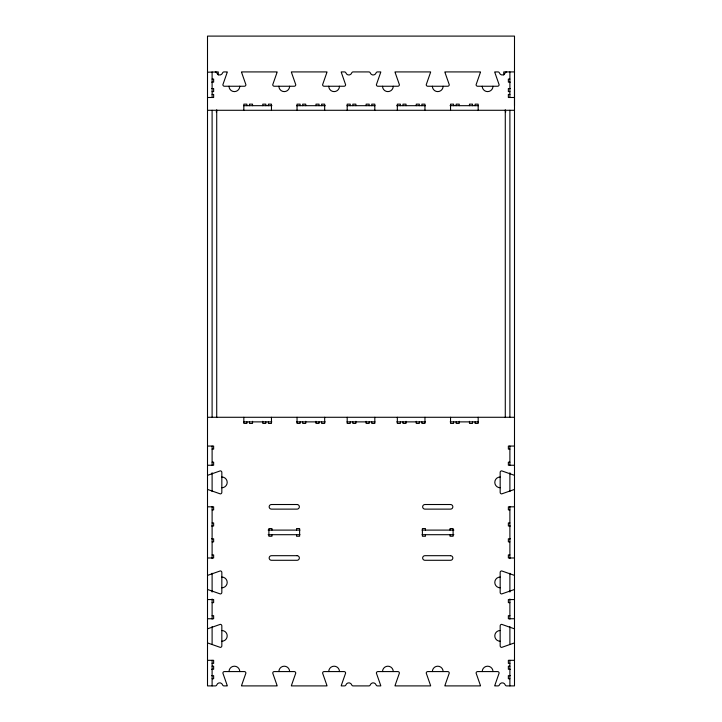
<?xml version="1.0" encoding="UTF-8"?>
<svg xmlns="http://www.w3.org/2000/svg" width="722" height="722" viewBox="0 0 722 722"><rect width="100%" height="100%" fill="white"/><g stroke="black" fill="none" stroke-linecap="round" stroke-linejoin="round"><path stroke-width="1.08" d="M207.503 72.2L218.252 71.92L218.252 74.989M514.497 105.683L514.497 89.311M212.106 79.077L213.64 79.077L213.64 82.146L211.726 82.146M509.894 79.077L508.36 79.077L508.36 82.146L510.273 82.146M211.726 88.544L213.64 88.544L213.64 91.613L212.106 91.613M510.273 88.544L508.36 88.544L508.36 91.613L509.894 91.613M212.106 94.429L213.64 94.429L213.64 97.497L207.503 97.497M509.894 94.429L508.36 94.429L508.36 97.497L514.497 97.497M243.639 105.683L271.95 105.683M296.471 105.683L325.252 105.683M346.993 105.683L375.007 105.683M396.748 105.683L425.529 105.683M450.05 105.683L478.361 105.683M207.503 110.285L514.497 110.285M216.14 111.829L216.717 111.829M505.283 111.829L505.86 111.829M207.503 417.28L514.497 417.28M243.639 421.883L271.842 421.883M296.471 421.883L325.252 421.883M346.993 421.883L375.007 421.883M396.748 421.883L425.529 421.883M450.158 421.883L478.361 421.883M207.503 446.061L213.64 446.061L213.64 449.129L212.106 449.129M514.497 446.061L508.36 446.061L508.36 449.129L509.894 449.129M212.106 462.179L213.64 462.179L213.64 465.248L207.503 465.248M509.894 462.179L508.36 462.179L508.36 465.248L514.497 465.248M207.503 506.817L213.64 506.817L213.64 509.894L212.106 509.894M514.497 506.817L508.36 506.817L508.36 509.894L509.894 509.894M212.106 522.936L213.64 522.936L213.64 526.004L211.6 526.004M509.894 522.936L508.36 522.936L508.36 526.004L510.4 526.004M268.133 530.101L299.982 530.101M422.018 530.101L453.867 530.101M268.133 534.704L299.982 534.704M422.018 534.704L453.867 534.704M211.6 538.802L213.64 538.802L213.64 541.87L212.106 541.87M510.4 538.802L508.36 538.802L508.36 541.87L509.894 541.87M212.106 554.92L213.64 554.92L213.64 557.989L207.503 557.989M509.894 554.92L508.36 554.92L508.36 557.989L514.497 557.989M207.503 599.558L213.64 599.558L213.64 602.626L212.106 602.626M514.497 599.558L508.36 599.558L508.36 602.626L509.894 602.626M212.106 615.676L213.64 615.676L213.64 618.745L207.503 618.745M509.894 615.676L508.36 615.676L508.36 618.745L514.497 618.745M207.503 660.314L213.64 660.314L213.64 663.392L212.106 663.392M514.497 660.314L508.36 660.314L508.36 663.392L509.894 663.392M212.106 666.198L213.64 666.198L213.64 669.267L211.726 669.267M509.894 666.198L508.36 666.198L508.36 669.267L510.273 669.267M211.726 675.666L213.64 675.666L213.64 678.734L212.106 678.734M510.273 675.666L508.36 675.666L508.36 678.734L509.894 678.734M514.497 72.2L514.497 36.1L207.503 36.1L207.503 685.9L215.346 685.9A1.534 1.534 0 0 0 216.79 684.88A3.068 3.068 0 0 1 222.584 684.88A1.534 1.534 0 0 0 224.028 685.9L227.268 685.9A1.534 1.534 0 0 0 227.204 685.458L222.881 673.112A1.534 1.534 0 0 1 224.416 671.577L244.37 671.577A1.534 1.534 0 0 1 245.904 673.112L241.581 685.458A1.534 1.534 0 0 0 241.518 685.9L277.131 685.9A1.534 1.534 0 0 0 277.067 685.458L272.736 673.112A1.534 1.534 0 0 1 274.279 671.577L294.233 671.577A1.534 1.534 0 0 1 295.767 673.112L291.444 685.458A1.534 1.534 0 0 0 291.381 685.9L326.985 685.9A1.534 1.534 0 0 0 326.922 685.458L322.599 673.112A1.534 1.534 0 0 1 324.133 671.577L344.087 671.577A1.534 1.534 0 0 1 345.621 673.112L341.298 685.458A1.534 1.534 0 0 0 341.235 685.9L344.475 685.9A1.534 1.534 0 0 0 345.919 684.88A3.068 3.068 0 0 1 351.713 684.88A1.534 1.534 0 0 0 353.157 685.9L368.843 685.9A1.534 1.534 0 0 0 370.287 684.88A3.068 3.068 0 0 1 376.081 684.88A1.534 1.534 0 0 0 377.525 685.9L380.765 685.9A1.534 1.534 0 0 0 380.702 685.458L376.379 673.112A1.534 1.534 0 0 1 377.913 671.577L397.867 671.577A1.534 1.534 0 0 1 399.401 673.112L395.078 685.458A1.534 1.534 0 0 0 395.015 685.9L430.619 685.9A1.534 1.534 0 0 0 430.556 685.458L426.233 673.112A1.534 1.534 0 0 1 427.767 671.577L447.721 671.577A1.534 1.534 0 0 1 449.264 673.112L444.933 685.458A1.534 1.534 0 0 0 444.869 685.9L480.482 685.9A1.534 1.534 0 0 0 480.419 685.458L476.096 673.112A1.534 1.534 0 0 1 477.63 671.577L497.584 671.577A1.534 1.534 0 0 1 499.119 673.112L494.796 685.458A1.534 1.534 0 0 0 494.732 685.9L497.972 685.9A1.534 1.534 0 0 0 499.416 684.88A3.068 3.068 0 0 1 505.21 684.88A1.534 1.534 0 0 0 506.654 685.9L514.497 685.9L514.497 71.92L503.748 71.92L503.748 74.989M509.894 71.92L509.894 97.497M509.894 110.285L509.894 417.28M509.894 446.061L509.894 465.248M509.894 472.748L509.894 491.574M509.894 506.438L509.894 558.566M509.894 573.232L509.894 592.058M509.894 598.98L509.894 619.133M509.894 626.633L509.894 644.313M509.894 660.314L509.894 685.9M505.283 109.78L505.283 417.569M478.172 110.285L478.172 104.148L475.103 104.148L475.103 105.683M478.172 417.28L478.172 423.426L475.103 423.426L475.103 421.883M472.54 105.683L472.54 104.148L469.471 104.148L469.471 105.683M472.54 421.883L472.54 423.426L469.471 423.426L469.471 421.314M459.237 105.683L459.237 104.148L456.169 104.148L456.169 105.683M459.237 421.314L459.237 423.426L456.169 423.426L456.169 421.883M453.606 105.683L453.606 104.148L450.537 104.148L450.537 110.285M453.606 421.883L453.606 423.426L450.537 423.426L450.537 417.28M450.032 530.101L450.032 528.567L453.1 528.567L453.1 536.238L450.032 536.238L450.032 534.704M425.466 530.101L425.466 528.567L422.397 528.567L422.397 536.238L425.466 536.238L425.466 534.704M424.96 110.285L424.96 104.148L421.883 104.148L421.883 105.683M424.96 417.28L424.96 423.426L421.883 423.426L421.883 421.883M419.329 105.683L419.329 104.148L416.26 104.148L416.26 105.683M419.329 421.883L419.329 423.426L416.26 423.426L416.26 421.314M406.026 105.683L406.026 104.148L402.957 104.148L402.957 105.683M406.026 421.314L406.026 423.426L402.957 423.426L402.957 421.883M400.394 105.683L400.394 104.148L397.326 104.148L397.326 110.285M400.394 421.883L400.394 423.426L397.326 423.426L397.326 417.28M374.817 110.285L374.817 104.148L371.749 104.148L371.749 105.683M374.817 417.28L374.817 423.426L371.749 423.426L371.749 421.883M369.186 105.683L369.186 104.148L366.117 104.148L366.117 105.683M369.186 421.883L369.186 423.426L366.117 423.426L366.117 421.314M355.883 105.683L355.883 104.148L352.814 104.148L352.814 105.683M355.883 421.314L355.883 423.426L352.814 423.426L352.814 421.883M350.251 105.683L350.251 104.148L347.183 104.148L347.183 110.285M350.251 421.883L350.251 423.426L347.183 423.426L347.183 417.28M324.674 110.285L324.674 104.148L321.606 104.148L321.606 105.683M324.674 417.28L324.674 423.426L321.606 423.426L321.606 421.883M319.043 105.683L319.043 104.148L315.974 104.148L315.974 105.683M319.043 421.883L319.043 423.426L315.974 423.426L315.974 421.314M305.74 105.683L305.74 104.148L302.671 104.148L302.671 105.683M305.74 421.314L305.74 423.426L302.671 423.426L302.671 421.883M300.117 105.683L300.117 104.148L297.04 104.148L297.04 110.285M300.117 421.883L300.117 423.426L297.04 423.426L297.04 417.28M296.534 530.101L296.534 528.567L299.603 528.567L299.603 536.238L296.534 536.238L296.534 534.704M271.968 530.101L271.968 528.567L268.9 528.567L268.9 536.238L271.968 536.238L271.968 534.704M271.463 110.285L271.463 104.148L268.394 104.148L268.394 105.683M271.463 417.28L271.463 423.426L268.394 423.426L268.394 421.883M265.831 105.683L265.831 104.148L262.763 104.148L262.763 105.683M265.831 421.883L265.831 423.426L262.763 423.426L262.763 421.314M252.529 105.683L252.529 104.148L249.46 104.148L249.46 105.683M252.529 421.314L252.529 423.426L249.46 423.426L249.46 421.883M246.897 105.683L246.897 104.148L243.828 104.148L243.828 110.285M246.897 421.883L246.897 423.426L243.828 423.426L243.828 417.28M216.717 109.78L216.717 417.569M212.106 71.92L212.106 97.497M212.106 110.285L212.106 417.28M212.106 446.061L212.106 465.248M212.106 472.748L212.106 491.574M212.106 506.438L212.106 558.566M212.106 573.232L212.106 592.058M212.106 598.98L212.106 619.133M212.106 626.633L212.106 644.313M212.106 660.314L212.106 685.9M382.516 671.577A5.37 5.37 0 0 1 387.885 666.198A5.37 5.37 0 0 1 393.255 671.577M328.745 671.577A5.37 5.37 0 0 1 334.115 666.198A5.37 5.37 0 0 1 339.484 671.577M278.882 671.577A5.37 5.37 0 0 1 284.251 666.198A5.37 5.37 0 0 1 289.621 671.577M229.018 671.577A5.37 5.37 0 0 1 234.388 666.198A5.37 5.37 0 0 1 239.767 671.577M482.233 671.577A5.37 5.37 0 0 1 487.612 666.198A5.37 5.37 0 0 1 492.982 671.577M432.379 671.577A5.37 5.37 0 0 1 437.749 666.198A5.37 5.37 0 0 1 443.118 671.577M207.503 475.257A1.534 1.534 0 0 0 207.945 475.193L220.291 470.861A1.534 1.534 0 0 1 221.834 472.405L221.834 492.359A1.534 1.534 0 0 1 220.291 493.893L207.945 489.57A1.534 1.534 0 0 0 207.503 489.507M514.497 475.257A1.534 1.534 0 0 1 514.055 475.193L501.709 470.861A1.534 1.534 0 0 0 500.166 472.405L500.166 492.359A1.534 1.534 0 0 0 501.709 493.893L514.055 489.57A1.534 1.534 0 0 1 514.497 489.507M500.166 487.747A5.37 5.37 0 0 1 494.796 482.377A5.37 5.37 0 0 1 500.166 477.007M221.834 477.007A5.37 5.37 0 0 1 227.204 482.377A5.37 5.37 0 0 1 221.834 487.747M514.497 589.558A1.534 1.534 0 0 0 514.055 589.621L501.709 593.944A1.534 1.534 0 0 1 500.166 592.41L500.166 572.456A1.534 1.534 0 0 1 501.709 570.922L514.055 575.244A1.534 1.534 0 0 0 514.497 575.308M514.497 628.745A1.534 1.534 0 0 1 514.055 628.682L501.709 624.359A1.534 1.534 0 0 0 500.166 625.893L500.166 645.847A1.534 1.534 0 0 0 501.709 647.39L514.055 643.058A1.534 1.534 0 0 1 514.497 642.995M500.166 641.244A5.37 5.37 0 0 1 494.796 635.874A5.37 5.37 0 0 1 500.166 630.505M207.503 642.995A1.534 1.534 0 0 1 207.945 643.058L220.291 647.39A1.534 1.534 0 0 0 221.834 645.847L221.834 625.893A1.534 1.534 0 0 0 220.291 624.359L207.945 628.682A1.534 1.534 0 0 1 207.503 628.745M221.834 630.505A5.37 5.37 0 0 1 227.204 635.874A5.37 5.37 0 0 1 221.834 641.244M207.503 589.558A1.534 1.534 0 0 1 207.945 589.621L220.291 593.944A1.534 1.534 0 0 0 221.834 592.41L221.834 572.456A1.534 1.534 0 0 0 220.291 570.922L207.945 575.244A1.534 1.534 0 0 1 207.503 575.308M221.834 577.058A5.37 5.37 0 0 1 227.204 582.428A5.37 5.37 0 0 1 221.834 587.798M500.166 587.798A5.37 5.37 0 0 1 494.796 582.428A5.37 5.37 0 0 1 500.166 577.058M393.255 86.243A5.37 5.37 0 0 1 387.885 91.613A5.37 5.37 0 0 1 382.516 86.243M443.118 86.243A5.37 5.37 0 0 1 437.749 91.613A5.37 5.37 0 0 1 432.379 86.243M492.982 86.243A5.37 5.37 0 0 1 487.612 91.613A5.37 5.37 0 0 1 482.233 86.243M506.654 71.92A1.534 1.534 0 0 0 505.21 72.94A3.068 3.068 0 0 1 499.416 72.94A1.534 1.534 0 0 0 497.972 71.92L494.732 71.92A1.534 1.534 0 0 0 494.796 72.353L499.119 84.709A1.534 1.534 0 0 1 497.584 86.243L477.63 86.243A1.534 1.534 0 0 1 476.096 84.709L480.419 72.353A1.534 1.534 0 0 0 480.482 71.92L444.869 71.92A1.534 1.534 0 0 0 444.933 72.353L449.264 84.709A1.534 1.534 0 0 1 447.721 86.243L427.767 86.243A1.534 1.534 0 0 1 426.233 84.709L430.556 72.353A1.534 1.534 0 0 0 430.619 71.92L395.015 71.92A1.534 1.534 0 0 0 395.078 72.353L399.401 84.709A1.534 1.534 0 0 1 397.867 86.243L377.913 86.243A1.534 1.534 0 0 1 376.379 84.709L380.702 72.353A1.534 1.534 0 0 0 380.765 71.92L377.525 71.92A1.534 1.534 0 0 0 376.081 72.94A3.068 3.068 0 0 1 370.287 72.94A1.534 1.534 0 0 0 368.843 71.92L353.157 71.92A1.534 1.534 0 0 0 351.713 72.94A3.068 3.068 0 0 1 345.919 72.94A1.534 1.534 0 0 0 344.475 71.92L341.235 71.92A1.534 1.534 0 0 0 341.298 72.353L345.621 84.709A1.534 1.534 0 0 1 344.087 86.243L324.133 86.243A1.534 1.534 0 0 1 322.599 84.709L326.922 72.353A1.534 1.534 0 0 0 326.985 71.92L291.381 71.92A1.534 1.534 0 0 0 291.444 72.353L295.767 84.709A1.534 1.534 0 0 1 294.233 86.243L274.279 86.243A1.534 1.534 0 0 1 272.736 84.709L277.067 72.353A1.534 1.534 0 0 0 277.131 71.92L241.518 71.92A1.534 1.534 0 0 0 241.581 72.353L245.904 84.709A1.534 1.534 0 0 1 244.37 86.243L224.416 86.243A1.534 1.534 0 0 1 222.881 84.709L227.204 72.353A1.534 1.534 0 0 0 227.268 71.92L224.028 71.92A1.534 1.534 0 0 0 222.584 72.94A3.068 3.068 0 0 1 216.79 72.94A1.534 1.534 0 0 0 215.346 71.92M239.767 86.243A5.37 5.37 0 0 1 234.388 91.613A5.37 5.37 0 0 1 229.018 86.243M289.621 86.243A5.37 5.37 0 0 1 284.251 91.613A5.37 5.37 0 0 1 278.882 86.243M339.484 86.243A5.37 5.37 0 0 1 334.115 91.613A5.37 5.37 0 0 1 328.745 86.243M297.04 504.516L271.463 504.516A2.301 2.301 0 0 0 269.162 506.817A2.301 2.301 0 0 0 271.463 509.127L297.04 509.127A2.301 2.301 0 0 0 299.35 506.817A2.301 2.301 0 0 0 297.04 504.516M450.537 504.516L424.96 504.516A2.301 2.301 0 0 0 422.65 506.817A2.301 2.301 0 0 0 424.96 509.127L450.537 509.127A2.301 2.301 0 0 0 452.838 506.817A2.301 2.301 0 0 0 450.537 504.516M297.04 555.687L271.463 555.687A2.301 2.301 0 0 0 269.162 557.989A2.301 2.301 0 0 0 271.463 560.29L297.04 560.29A2.301 2.301 0 0 0 299.35 557.989A2.301 2.301 0 0 0 297.04 555.687M450.537 555.687L424.96 555.687A2.301 2.301 0 0 0 422.65 557.989A2.301 2.301 0 0 0 424.96 560.29L450.537 560.29A2.301 2.301 0 0 0 452.838 557.989A2.301 2.301 0 0 0 450.537 555.687"/></g></svg>
